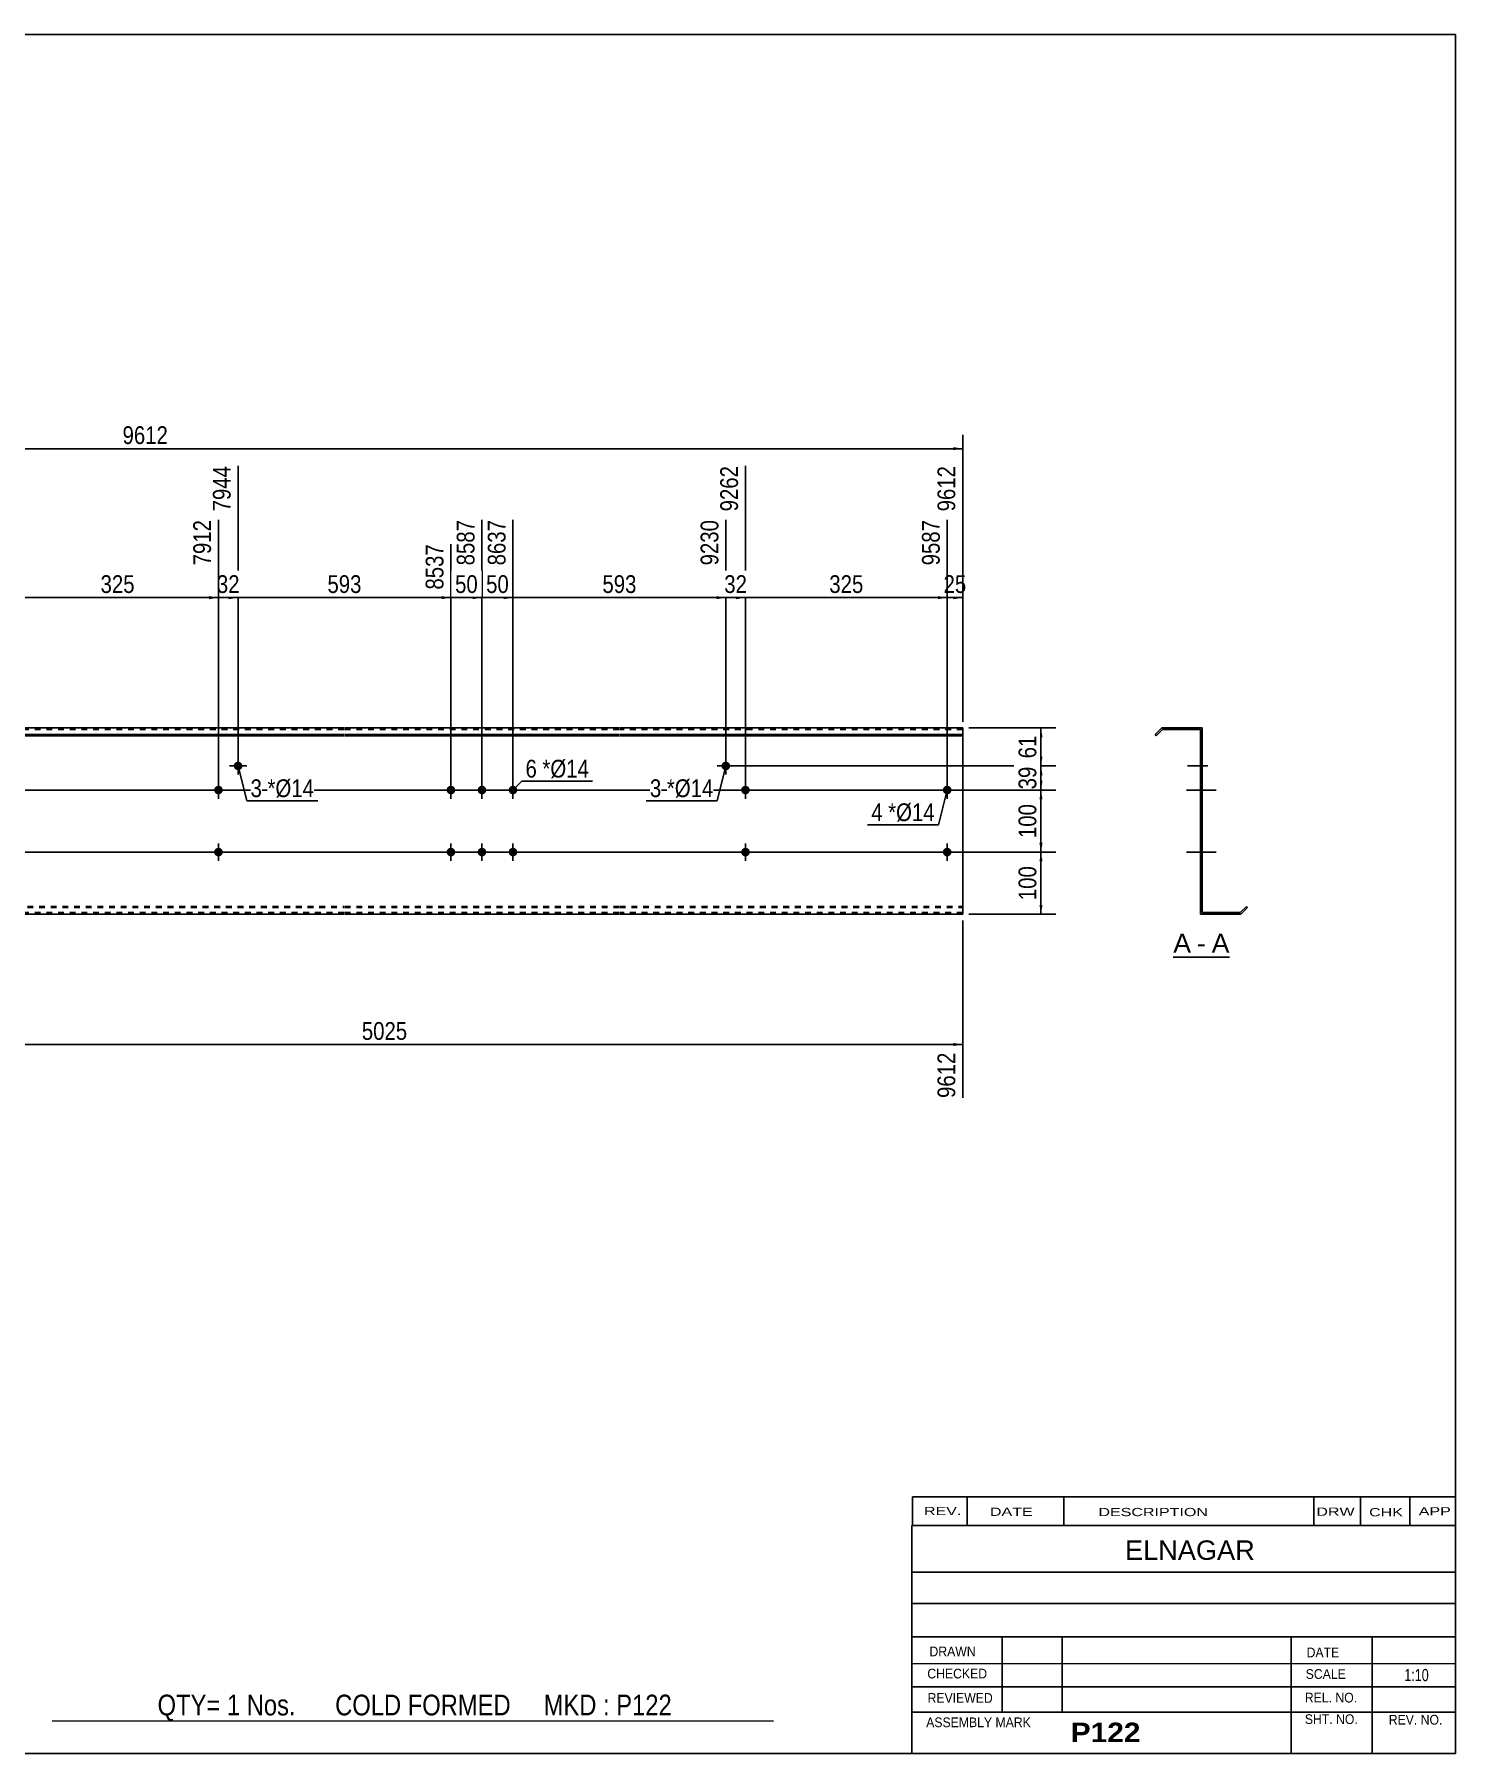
# Model space of a CAD drawing. Header units: millimetres. Extents: x -60 to 343, y -150 to 127.
# Drawn here: x 113.8 to 342.8, y -150.2 to 126.8 of the extents above; entities that cross this region are included whole.
import ezdxf

# ---------------------------------------------------------------- set-up
doc = ezdxf.new("R2010")
doc.units = ezdxf.units.MM
doc.linetypes.add('DXK_LINE_DOT1', pattern=[1.8814, 0.9407, -0.9407])
doc.styles.add('Arial', font='ARIAL.TTF', dxfattribs={"height": 0.2})
doc.styles.add('Arial Bold', font='ARIALBD.TTF', dxfattribs={"height": 0.2})
doc.styles.add('Arial Narrow', font='ARIALN.TTF', dxfattribs={"height": 0.2})

# ---------------------------------------------------------------- blocks, each defined once
blk = doc.blocks.new('Unknown-627192223-1864')
at = {"color": 5, "linetype": 'Continuous'}
for p, q in [((342.8, 126.75), (-57.2, 126.75)), ((-57.2, 126.75), (-57.2, -150.25)), ((342.8, -150.25), (342.8, 126.75)), ((-57.2, -150.25), (342.8, -150.25))]:
    blk.add_line(p, q, dxfattribs=at)
at = {"color": 174, "linetype": 'Continuous', "style": 'Arial'}
blk.add_text('Tekla structures', height=1.9102, rotation=90, dxfattribs=at).set_placement((-57.7, -149.75))
blk = doc.blocks.new('Unknown-627192223-12 - 1236')
at = {"color": 7, "linetype": 'Continuous'}
blk.add_line((297.32, -21.95), (306.35, -21.95), dxfattribs=at)
at = {"color": 0, "linetype": 'Continuous'}
blk.add_wipeout([(300.16, -21.2), (300.16, -18), (297.32, -18), (297.32, -21.2)], dxfattribs=at)
blk.add_wipeout([(302.55, -21.2), (302.55, -18), (301.12, -18), (301.12, -21.2)], dxfattribs=at)
at = {"color": 96, "linetype": 'Continuous', "style": 'Arial'}
blk.add_text('A', height=3.06, dxfattribs=at).set_placement((297.32, -21.2))
at = {"color": 0, "linetype": 'Continuous'}
blk.add_wipeout([(306.35, -21.2), (306.35, -18), (303.51, -18), (303.51, -21.2)], dxfattribs=at)
at = {"color": 96, "linetype": 'Continuous', "style": 'Arial'}
for s, p in [('A', (303.51, -21.2)), ('-', (301.12, -21.2))]:
    blk.add_text(s, height=3.06, dxfattribs=at).set_placement(p)
blk = doc.blocks.new('Part-627192223-1218 - 1203')
at = {"color": 2, "linetype": 'Continuous'}
for p, q in [((0, 15), (0, -15)), ((16, 15), (0, 15)), ((0, 13.94), (16, 13.94)), ((60.29, 15), (16.1, 15)), ((16.1, 13.94), (60.29, 13.94)), ((93.79, 15), (60.39, 15)), ((60.39, 13.94), (93.79, 13.94)), ((163.74, 15), (93.89, 15)), ((93.89, 13.94), (163.74, 13.94)), ((208.04, 15), (163.84, 15)), ((163.84, 13.94), (208.04, 13.94)), ((263.39, 15), (208.14, 15)), ((208.14, 13.94), (263.39, 13.94)), ((263.39, 13.94), (263.39, 15)), ((263.39, -15), (263.39, 13.94)), ((0, 13.76), (16, 13.76)), ((16.1, 13.76), (60.29, 13.76)), ((60.39, 13.76), (93.79, 13.76)), ((93.89, 13.76), (163.74, 13.76)), ((163.84, 13.76), (208.04, 13.76)), ((208.14, 13.76), (263.39, 13.76)), ((16, -15), (0, -15)), ((60.29, -15), (16.1, -15)), ((93.79, -15), (60.39, -15)), ((163.74, -15), (93.89, -15)), ((208.04, -15), (163.84, -15)), ((263.39, -15), (208.14, -15))]:
    blk.add_line(p, q, dxfattribs=at)
at = {"color": 7, "linetype": 'DXK_LINE_DOT1'}
for p, q in [((16, 14.75), (0, 14.75)), ((60.29, 14.75), (16.1, 14.75)), ((93.79, 14.75), (60.39, 14.75)), ((163.74, 14.75), (93.89, 14.75)), ((208.04, 14.75), (163.84, 14.75)), ((263.39, 14.75), (208.14, 14.75)), ((0, -13.76), (16, -13.76)), ((16.1, -13.76), (60.29, -13.76)), ((60.39, -13.76), (93.79, -13.76)), ((93.89, -13.76), (163.74, -13.76)), ((163.84, -13.76), (208.04, -13.76)), ((208.14, -13.76), (263.39, -13.76)), ((0, -13.94), (16, -13.94)), ((16, -14.75), (0, -14.75)), ((16.1, -13.94), (60.29, -13.94)), ((60.29, -14.75), (16.1, -14.75)), ((60.39, -13.94), (93.79, -13.94)), ((93.79, -14.75), (60.39, -14.75)), ((93.89, -13.94), (163.74, -13.94)), ((163.74, -14.75), (93.89, -14.75)), ((163.84, -13.94), (208.04, -13.94)), ((208.04, -14.75), (163.84, -14.75)), ((208.14, -13.94), (263.39, -13.94)), ((263.39, -14.75), (208.14, -14.75))]:
    blk.add_line(p, q, dxfattribs=at)
blk = doc.blocks.new('Bolt-627192223-1220 - 1203')
at = {"linetype": 'Continuous'}
for points in [[(180.24, 5, -1), (181.64, 5, -1)], [(185.24, 5, -1), (186.64, 5, -1)], [(190.24, 5, -1), (191.64, 5, -1)], [(180.24, -5, -1), (181.64, -5, -1)], [(185.24, -5, -1), (186.64, -5, -1)], [(190.24, -5, -1), (191.64, -5, -1)]]:
    blk.add_hatch(color=3, dxfattribs=at).paths.add_polyline_path(points)
at = {"color": 3, "linetype": 'Continuous'}
for p, q in [((180.94, 3.6), (180.94, 6.4)), ((185.94, 3.6), (185.94, 6.4)), ((190.94, 3.6), (190.94, 6.4)), ((179.54, 5), (182.34, 5)), ((184.54, 5), (187.34, 5)), ((189.54, 5), (192.34, 5)), ((179.54, -5), (182.34, -5)), ((180.94, -6.4), (180.94, -3.6)), ((184.54, -5), (187.34, -5)), ((185.94, -6.4), (185.94, -3.6)), ((189.54, -5), (192.34, -5)), ((190.94, -6.4), (190.94, -3.6))]:
    blk.add_line(p, q, dxfattribs=at)
blk = doc.blocks.new('Bolt-627192223-1221 - 1203')
at = {"linetype": 'Continuous'}
blk.add_hatch(color=3, dxfattribs=at).paths.add_polyline_path([(142.79, 5, -1), (144.19, 5, -1)])
at = {"color": 3, "linetype": 'Continuous'}
for p, q in [((143.49, 3.6), (143.49, 6.4)), ((142.09, 5), (144.89, 5))]:
    blk.add_line(p, q, dxfattribs=at)
blk = doc.blocks.new('Bolt-627192223-1222 - 1203')
at = {"linetype": 'Continuous'}
blk.add_hatch(color=3, dxfattribs=at).paths.add_polyline_path([(145.95, 8.88, -1), (147.35, 8.88, -1)])
at = {"color": 3, "linetype": 'Continuous'}
for p, q in [((145.25, 8.88), (148.05, 8.88)), ((146.65, 7.48), (146.65, 10.28))]:
    blk.add_line(p, q, dxfattribs=at)
blk = doc.blocks.new('Bolt-627192223-1224 - 1203')
at = {"linetype": 'Continuous'}
blk.add_hatch(color=3, dxfattribs=at).paths.add_polyline_path([(144.19, -5, -1), (142.79, -5, -1)])
at = {"color": 3, "linetype": 'Continuous'}
for p, q in [((144.89, -5), (142.09, -5)), ((143.49, -3.6), (143.49, -6.4))]:
    blk.add_line(p, q, dxfattribs=at)
blk = doc.blocks.new('Bolt-627192223-1225 - 1203')
at = {"linetype": 'Continuous'}
blk.add_hatch(color=3, dxfattribs=at).paths.add_polyline_path([(224.53, 8.88, -1), (225.93, 8.88, -1)])
at = {"color": 3, "linetype": 'Continuous'}
for p, q in [((223.83, 8.88), (226.63, 8.88)), ((225.23, 7.48), (225.23, 10.28))]:
    blk.add_line(p, q, dxfattribs=at)
blk = doc.blocks.new('Bolt-627192223-1226 - 1203')
at = {"linetype": 'Continuous'}
blk.add_hatch(color=3, dxfattribs=at).paths.add_polyline_path([(227.69, 5, -1), (229.09, 5, -1)])
at = {"color": 3, "linetype": 'Continuous'}
for p, q in [((228.39, 3.6), (228.39, 6.4)), ((226.99, 5), (229.79, 5))]:
    blk.add_line(p, q, dxfattribs=at)
blk = doc.blocks.new('Bolt-627192223-1227 - 1203')
at = {"linetype": 'Continuous'}
blk.add_hatch(color=3, dxfattribs=at).paths.add_polyline_path([(229.09, -5, -1), (227.69, -5, -1)])
at = {"color": 3, "linetype": 'Continuous'}
for p, q in [((229.79, -5), (226.99, -5)), ((228.39, -3.6), (228.39, -6.4))]:
    blk.add_line(p, q, dxfattribs=at)
blk = doc.blocks.new('Bolt-627192223-1228 - 1203')
at = {"linetype": 'Continuous'}
for points in [[(110.29, 5, -1), (111.69, 5, -1)], [(260.19, 5, -1), (261.59, 5, -1)]]:
    blk.add_hatch(color=3, dxfattribs=at).paths.add_polyline_path(points)
at = {"color": 3, "linetype": 'Continuous'}
for p, q in [((110.99, 3.6), (110.99, 6.4)), ((260.89, 3.6), (260.89, 6.4)), ((112.39, 5), (109.59, 5)), ((262.29, 5), (259.49, 5))]:
    blk.add_line(p, q, dxfattribs=at)
blk = doc.blocks.new('Bolt-627192223-1229 - 1203')
at = {"linetype": 'Continuous'}
for points in [[(110.29, -5, -1), (111.69, -5, -1)], [(260.19, -5, -1), (261.59, -5, -1)]]:
    blk.add_hatch(color=3, dxfattribs=at).paths.add_polyline_path(points)
at = {"color": 3, "linetype": 'Continuous'}
for p, q in [((112.39, -5), (109.59, -5)), ((110.99, -6.4), (110.99, -3.6)), ((262.29, -5), (259.49, -5)), ((260.89, -6.4), (260.89, -3.6))]:
    blk.add_line(p, q, dxfattribs=at)
blk = doc.blocks.new('Bolt-627192223-1240 - 1236')
at = {"linetype": 'Continuous'}
for points in [[(301.71, 5.7), (301.71, 4.3), (301.96, 4.3), (301.96, 5.7)], [(301.71, 5.7), (301.71, 4.3), (301.96, 4.3), (301.96, 5.7)], [(301.71, 5.7), (301.71, 4.3), (301.96, 4.3), (301.96, 5.7)], [(301.71, -4.3), (301.71, -5.7), (301.96, -5.7), (301.96, -4.3)], [(301.71, -4.3), (301.71, -5.7), (301.96, -5.7), (301.96, -4.3)], [(301.71, -4.3), (301.71, -5.7), (301.96, -5.7), (301.96, -4.3)]]:
    blk.add_hatch(color=3, dxfattribs=at).paths.add_polyline_path(points)
at = {"color": 3, "linetype": 'Continuous'}
for p, q in [((301.96, 5.7), (301.71, 5.7)), ((301.96, 5.7), (301.71, 5.7)), ((301.96, 5.7), (301.71, 5.7)), ((303.26, 5), (299.46, 5)), ((303.26, 5), (299.46, 5)), ((303.26, 5), (299.46, 5)), ((301.96, 4.3), (301.71, 4.3)), ((301.96, 4.3), (301.71, 4.3)), ((301.96, 4.3), (301.71, 4.3)), ((303.26, -5), (299.46, -5)), ((303.26, -5), (299.46, -5)), ((303.26, -5), (299.46, -5)), ((301.96, -4.3), (301.71, -4.3)), ((301.96, -4.3), (301.71, -4.3)), ((301.96, -4.3), (301.71, -4.3)), ((301.96, -5.7), (301.71, -5.7)), ((301.96, -5.7), (301.71, -5.7)), ((301.96, -5.7), (301.71, -5.7))]:
    blk.add_line(p, q, dxfattribs=at)
blk = doc.blocks.new('Part-627192223-1238 - 1236')
at = {"color": 2, "linetype": 'Continuous'}
for p, q in [((295.46, 15), (294.4, 13.94)), ((294.4, 13.94), (294.58, 13.76)), ((295.56, 14.75), (294.58, 13.76)), ((295.46, 15), (301.96, 15)), ((295.56, 14.75), (301.71, 14.75)), ((301.71, 14.75), (301.71, -15)), ((301.96, -14.75), (301.96, 15)), ((308.11, -14.75), (309.09, -13.76)), ((309.27, -13.94), (309.09, -13.76)), ((308.21, -15), (301.71, -15)), ((308.11, -14.75), (301.96, -14.75)), ((308.21, -15), (309.27, -13.94))]:
    blk.add_line(p, q, dxfattribs=at)
blk = doc.blocks.new('Bolt-627192223-1239 - 1236')
at = {"linetype": 'Continuous'}
for points in [[(301.71, 5.7), (301.71, 4.3), (301.96, 4.3), (301.96, 5.7)], [(301.71, 5.7), (301.71, 4.3), (301.96, 4.3), (301.96, 5.7)], [(301.71, 5.7), (301.71, 4.3), (301.96, 4.3), (301.96, 5.7)], [(301.71, -4.3), (301.71, -5.7), (301.96, -5.7), (301.96, -4.3)], [(301.71, -4.3), (301.71, -5.7), (301.96, -5.7), (301.96, -4.3)], [(301.71, -4.3), (301.71, -5.7), (301.96, -5.7), (301.96, -4.3)]]:
    blk.add_hatch(color=3, dxfattribs=at).paths.add_polyline_path(points)
at = {"color": 3, "linetype": 'Continuous'}
for p, q in [((301.96, 5.7), (301.71, 5.7)), ((301.96, 5.7), (301.71, 5.7)), ((301.96, 5.7), (301.71, 5.7)), ((303.26, 5), (299.46, 5)), ((303.26, 5), (299.46, 5)), ((303.26, 5), (299.46, 5)), ((301.96, 4.3), (301.71, 4.3)), ((301.96, 4.3), (301.71, 4.3)), ((301.96, 4.3), (301.71, 4.3)), ((303.26, -5), (299.46, -5)), ((303.26, -5), (299.46, -5)), ((303.26, -5), (299.46, -5)), ((301.96, -4.3), (301.71, -4.3)), ((301.96, -4.3), (301.71, -4.3)), ((301.96, -4.3), (301.71, -4.3)), ((301.96, -5.7), (301.71, -5.7)), ((301.96, -5.7), (301.71, -5.7)), ((301.96, -5.7), (301.71, -5.7))]:
    blk.add_line(p, q, dxfattribs=at)
blk = doc.blocks.new('Bolt-627192223-1241 - 1236')
at = {"linetype": 'Continuous'}
blk.add_hatch(color=3, dxfattribs=at).paths.add_polyline_path([(301.71, 5.7), (301.71, 4.3), (301.96, 4.3), (301.96, 5.7)])
at = {"color": 3, "linetype": 'Continuous'}
for p, q in [((301.96, 5.7), (301.71, 5.7)), ((302.89, 5), (299.59, 5)), ((301.96, 4.3), (301.71, 4.3))]:
    blk.add_line(p, q, dxfattribs=at)
blk = doc.blocks.new('Bolt-627192223-1242 - 1236')
at = {"linetype": 'Continuous'}
blk.add_hatch(color=3, dxfattribs=at).paths.add_polyline_path([(301.71, 9.58), (301.71, 8.18), (301.96, 8.18), (301.96, 9.58)])
at = {"color": 3, "linetype": 'Continuous'}
for p, q in [((302.89, 8.88), (299.59, 8.88)), ((301.96, 9.58), (301.71, 9.58)), ((301.96, 8.18), (301.71, 8.18))]:
    blk.add_line(p, q, dxfattribs=at)
blk = doc.blocks.new('Bolt-627192223-1243 - 1236')
at = {"linetype": 'Continuous'}
for points in [[(301.96, 4.3), (301.96, 5.7), (301.71, 5.7), (301.71, 4.3)], [(301.96, -5.7), (301.96, -4.3), (301.71, -4.3), (301.71, -5.7)]]:
    blk.add_hatch(color=3, dxfattribs=at).paths.add_polyline_path(points)
at = {"color": 3, "linetype": 'Continuous'}
for p, q in [((301.96, 5.7), (301.71, 5.7)), ((301.96, 5), (299.71, 5)), ((301.96, 4.3), (301.71, 4.3)), ((301.96, -5), (299.71, -5)), ((301.96, -4.3), (301.71, -4.3)), ((301.96, -5.7), (301.71, -5.7))]:
    blk.add_line(p, q, dxfattribs=at)
blk = doc.blocks.new('Bolt-627192223-1244 - 1236')
at = {"linetype": 'Continuous'}
blk.add_hatch(color=3, dxfattribs=at).paths.add_polyline_path([(301.96, -5.7), (301.96, -4.3), (301.71, -4.3), (301.71, -5.7)])
at = {"color": 3, "linetype": 'Continuous'}
for p, q in [((301.96, -4.3), (301.71, -4.3)), ((302.76, -5), (301.71, -5)), ((301.96, -5.7), (301.71, -5.7))]:
    blk.add_line(p, q, dxfattribs=at)
blk = doc.blocks.new('Bolt-627192223-1245 - 1236')
at = {"linetype": 'Continuous'}
blk.add_hatch(color=3, dxfattribs=at).paths.add_polyline_path([(301.71, 9.58), (301.71, 8.18), (301.96, 8.18), (301.96, 9.58)])
at = {"color": 3, "linetype": 'Continuous'}
for p, q in [((302.89, 8.88), (299.59, 8.88)), ((301.96, 9.58), (301.71, 9.58)), ((301.96, 8.18), (301.71, 8.18))]:
    blk.add_line(p, q, dxfattribs=at)
blk = doc.blocks.new('Bolt-627192223-1246 - 1236')
at = {"linetype": 'Continuous'}
blk.add_hatch(color=3, dxfattribs=at).paths.add_polyline_path([(301.71, 5.7), (301.71, 4.3), (301.96, 4.3), (301.96, 5.7)])
at = {"color": 3, "linetype": 'Continuous'}
for p, q in [((301.96, 5.7), (301.71, 5.7)), ((302.89, 5), (299.59, 5)), ((301.96, 4.3), (301.71, 4.3))]:
    blk.add_line(p, q, dxfattribs=at)
blk = doc.blocks.new('Bolt-627192223-1247 - 1236')
at = {"linetype": 'Continuous'}
blk.add_hatch(color=3, dxfattribs=at).paths.add_polyline_path([(301.96, -5.7), (301.96, -4.3), (301.71, -4.3), (301.71, -5.7)])
at = {"color": 3, "linetype": 'Continuous'}
for p, q in [((301.96, -4.3), (301.71, -4.3)), ((302.76, -5), (301.71, -5)), ((301.96, -5.7), (301.71, -5.7))]:
    blk.add_line(p, q, dxfattribs=at)
blk = doc.blocks.new('Bolt-627192223-1248 - 1236')
at = {"linetype": 'Continuous'}
blk.add_hatch(color=3, dxfattribs=at).paths.add_polyline_path([(301.71, 5.7), (301.71, 4.3), (301.96, 4.3), (301.96, 5.7)])
blk.add_hatch(color=3, dxfattribs=at).paths.add_polyline_path([(301.71, 5.7), (301.71, 4.3), (301.96, 4.3), (301.96, 5.7)])
at = {"color": 3, "linetype": 'Continuous'}
for p, q in [((301.71, 5.7), (301.96, 5.7)), ((301.71, 5.7), (301.96, 5.7)), ((300.91, 5), (304.21, 5)), ((300.91, 5), (304.21, 5)), ((301.71, 4.3), (301.96, 4.3)), ((301.71, 4.3), (301.96, 4.3))]:
    blk.add_line(p, q, dxfattribs=at)
blk = doc.blocks.new('Bolt-627192223-1249 - 1236')
at = {"linetype": 'Continuous'}
blk.add_hatch(color=3, dxfattribs=at).paths.add_polyline_path([(301.71, -4.3), (301.71, -5.7), (301.96, -5.7), (301.96, -4.3)])
blk.add_hatch(color=3, dxfattribs=at).paths.add_polyline_path([(301.71, -4.3), (301.71, -5.7), (301.96, -5.7), (301.96, -4.3)])
at = {"color": 3, "linetype": 'Continuous'}
for p, q in [((300.91, -5), (304.21, -5)), ((300.91, -5), (304.21, -5)), ((301.71, -4.3), (301.96, -4.3)), ((301.71, -4.3), (301.96, -4.3)), ((301.71, -5.7), (301.96, -5.7)), ((301.71, -5.7), (301.96, -5.7))]:
    blk.add_line(p, q, dxfattribs=at)
blk = doc.blocks.new('StraightDimension-627192223-1269 - 1203')
at = {"linetype": 'Continuous'}
blk.add_hatch(color=7, dxfattribs=at).paths.add_polyline_path([(179.44, 36.25), (180.94, 36), (179.44, 35.75)])
at = {"color": 7, "linetype": 'Continuous'}
for p, q in [((146.65, 9.88), (146.65, 57.21)), ((180.94, 6), (180.94, 44.61)), ((146.65, 36), (180.94, 36))]:
    blk.add_line(p, q, dxfattribs=at)
at = {"color": 0, "linetype": 'Continuous'}
blk.add_wipeout([(180.34, 45.21), (176.14, 45.21), (176.14, 36.7), (180.34, 36.7)], dxfattribs=at)
at = {"color": 0}
blk.add_wipeout([(167.14, 36.15), (167.14, 40.35), (160.45, 40.35), (160.45, 36.15)], dxfattribs=at)
at = {"color": 3, "linetype": 'Continuous', "style": 'Arial Narrow'}
blk.add_text('8537', height=2.863, rotation=90.0002, dxfattribs=at).set_placement((179.74, 37.3))
at = {"color": 3, "style": 'Arial Narrow'}
blk.add_text('593', height=2.863, dxfattribs=at).set_placement((161.05, 36.75))
blk = doc.blocks.new('StraightDimension-627192223-1332 - 1203')
at = {"linetype": 'Continuous'}
for points in [[(275.75, 13.5), (276, 15), (276.25, 13.5)], [(276.25, 10.38), (276, 8.88), (275.75, 10.38)]]:
    blk.add_hatch(color=7, dxfattribs=at).paths.add_polyline_path(points)
at = {"color": 7, "linetype": 'Continuous'}
for p, q in [((264.39, 15), (278.4, 15)), ((276, 8.88), (276, 15)), ((226.23, 8.88), (278.4, 8.88))]:
    blk.add_line(p, q, dxfattribs=at)
at = {"color": 0}
blk.add_wipeout([(275.85, 14.37), (271.65, 14.37), (271.65, 9.51), (275.85, 9.51)], dxfattribs=at)
at = {"color": 3, "style": 'Arial Narrow'}
blk.add_text('61', height=2.863, rotation=90.0002, dxfattribs=at).set_placement((275.25, 10.11))
blk = doc.blocks.new('StraightDimension-627192223-1267 - 1203')
at = {"linetype": 'Continuous'}
blk.add_hatch(color=7, dxfattribs=at).paths.add_polyline_path([(189.44, 36.25), (190.94, 36), (189.44, 35.75)])
at = {"color": 7, "linetype": 'Continuous'}
for p, q in [((185.94, 6), (185.94, 48.51)), ((190.94, 6), (190.94, 48.51)), ((185.94, 36), (190.94, 36))]:
    blk.add_line(p, q, dxfattribs=at)
at = {"color": 0}
blk.add_wipeout([(190.87, 36.15), (190.87, 40.35), (186.01, 40.35), (186.01, 36.15)], dxfattribs=at)
at = {"color": 0, "linetype": 'Continuous'}
blk.add_wipeout([(190.34, 49.11), (186.14, 49.11), (186.14, 40.6), (190.34, 40.6)], dxfattribs=at)
at = {"color": 3, "linetype": 'Continuous', "style": 'Arial Narrow'}
blk.add_text('8637', height=2.863, rotation=90.0002, dxfattribs=at).set_placement((189.74, 41.2))
at = {"color": 3, "style": 'Arial Narrow'}
blk.add_text('50', height=2.863, dxfattribs=at).set_placement((186.61, 36.75))
blk = doc.blocks.new('StraightDimension-627192223-1335 - 1203')
at = {"linetype": 'Continuous'}
for points in [[(275.75, -6.5), (276, -5), (276.25, -6.5)], [(276.25, -13.5), (276, -15), (275.75, -13.5)]]:
    blk.add_hatch(color=7, dxfattribs=at).paths.add_polyline_path(points)
at = {"color": 7, "linetype": 'Continuous'}
for p, q in [((44.2, -5), (278.4, -5)), ((276, -15), (276, -5)), ((264.39, -15), (278.4, -15))]:
    blk.add_line(p, q, dxfattribs=at)
at = {"color": 0}
blk.add_wipeout([(275.85, -6.66), (271.65, -6.66), (271.65, -13.34), (275.85, -13.34)], dxfattribs=at)
at = {"color": 3, "style": 'Arial Narrow'}
blk.add_text('100', height=2.863, rotation=90.0002, dxfattribs=at).set_placement((275.25, -12.74))
blk = doc.blocks.new('StraightDimension-627192223-1266 - 1203')
at = {"linetype": 'Continuous'}
blk.add_hatch(color=7, dxfattribs=at).paths.add_polyline_path([(223.73, 36.25), (225.23, 36), (223.73, 35.75)])
at = {"color": 7, "linetype": 'Continuous'}
for p, q in [((190.94, 6), (190.94, 48.51)), ((225.23, 9.88), (225.23, 48.51)), ((190.94, 36), (225.23, 36))]:
    blk.add_line(p, q, dxfattribs=at)
at = {"color": 0, "linetype": 'Continuous'}
blk.add_wipeout([(224.63, 49.11), (220.43, 49.11), (220.43, 40.6), (224.63, 40.6)], dxfattribs=at)
at = {"color": 0}
blk.add_wipeout([(211.43, 36.15), (211.43, 40.35), (204.75, 40.35), (204.75, 36.15)], dxfattribs=at)
at = {"color": 3, "linetype": 'Continuous', "style": 'Arial Narrow'}
blk.add_text('9230', height=2.863, rotation=90.0002, dxfattribs=at).set_placement((224.03, 41.2))
at = {"color": 3, "style": 'Arial Narrow'}
blk.add_text('593', height=2.863, dxfattribs=at).set_placement((205.35, 36.75))
blk = doc.blocks.new('StraightDimension-627192223-1312 - 1203')
at = {"linetype": 'Continuous'}
blk.add_hatch(color=7, dxfattribs=at).paths.add_polyline_path([(261.89, -35.75), (263.39, -36), (261.89, -36.25)])
at = {"color": 7, "linetype": 'Continuous'}
for p, q in [((77.09, -6), (77.09, -44.61)), ((263.39, -16), (263.39, -44.61)), ((77.09, -36), (263.39, -36))]:
    blk.add_line(p, q, dxfattribs=at)
at = {"color": 0}
blk.add_wipeout([(174.5, -35.85), (174.5, -31.65), (165.99, -31.65), (165.99, -35.85)], dxfattribs=at)
at = {"color": 0, "linetype": 'Continuous'}
blk.add_wipeout([(262.79, -36.7), (258.59, -36.7), (258.59, -45.21), (262.79, -45.21)], dxfattribs=at)
at = {"color": 3, "style": 'Arial Narrow'}
blk.add_text('5025', height=2.863, dxfattribs=at).set_placement((166.59, -35.25))
at = {"color": 3, "linetype": 'Continuous', "style": 'Arial Narrow'}
blk.add_text('9612', height=2.863, rotation=90.0002, dxfattribs=at).set_placement((262.19, -44.61))
blk = doc.blocks.new('StraightDimension-627192223-1263 - 1203')
at = {"linetype": 'Continuous'}
blk.add_hatch(color=7, dxfattribs=at).paths.add_polyline_path([(261.89, 36.25), (263.39, 36), (261.89, 35.75)])
at = {"color": 7, "linetype": 'Continuous'}
for p, q in [((263.39, 16), (263.39, 57.21)), ((260.89, 6), (260.89, 48.51)), ((260.89, 36), (263.39, 36))]:
    blk.add_line(p, q, dxfattribs=at)
at = {"color": 0, "linetype": 'Continuous'}
blk.add_wipeout([(262.79, 57.81), (258.59, 57.81), (258.59, 49.3), (262.79, 49.3)], dxfattribs=at)
at = {"color": 0}
blk.add_wipeout([(264.57, 36.15), (264.57, 40.35), (259.71, 40.35), (259.71, 36.15)], dxfattribs=at)
at = {"color": 3, "linetype": 'Continuous', "style": 'Arial Narrow'}
blk.add_text('9612', height=2.863, rotation=90.0002, dxfattribs=at).set_placement((262.19, 49.9))
at = {"color": 3, "style": 'Arial Narrow'}
blk.add_text('25', height=2.863, dxfattribs=at).set_placement((260.31, 36.75))
blk = doc.blocks.new('StraightDimension-627192223-1264 - 1203')
at = {"linetype": 'Continuous'}
blk.add_hatch(color=7, dxfattribs=at).paths.add_polyline_path([(259.39, 36.25), (260.89, 36), (259.39, 35.75)])
at = {"color": 7, "linetype": 'Continuous'}
for p, q in [((228.39, 6), (228.39, 57.21)), ((260.89, 6), (260.89, 48.51)), ((228.39, 36), (260.89, 36))]:
    blk.add_line(p, q, dxfattribs=at)
at = {"color": 0, "linetype": 'Continuous'}
blk.add_wipeout([(260.29, 49.11), (256.09, 49.11), (256.09, 40.6), (260.29, 40.6)], dxfattribs=at)
at = {"color": 0}
blk.add_wipeout([(247.98, 36.15), (247.98, 40.35), (241.3, 40.35), (241.3, 36.15)], dxfattribs=at)
at = {"color": 3, "linetype": 'Continuous', "style": 'Arial Narrow'}
blk.add_text('9587', height=2.863, rotation=90.0002, dxfattribs=at).set_placement((259.69, 41.2))
at = {"color": 3, "style": 'Arial Narrow'}
blk.add_text('325', height=2.863, dxfattribs=at).set_placement((241.9, 36.75))
blk = doc.blocks.new('StraightDimension-627192223-1265 - 1203')
at = {"linetype": 'Continuous'}
blk.add_hatch(color=7, dxfattribs=at).paths.add_polyline_path([(226.89, 36.25), (228.39, 36), (226.89, 35.75)])
at = {"color": 7, "linetype": 'Continuous'}
for p, q in [((228.39, 6), (228.39, 57.21)), ((225.23, 9.88), (225.23, 48.51)), ((225.23, 36), (228.39, 36))]:
    blk.add_line(p, q, dxfattribs=at)
at = {"color": 0, "linetype": 'Continuous'}
blk.add_wipeout([(227.79, 57.81), (223.59, 57.81), (223.59, 49.3), (227.79, 49.3)], dxfattribs=at)
at = {"color": 0}
blk.add_wipeout([(229.24, 36.15), (229.24, 40.35), (224.38, 40.35), (224.38, 36.15)], dxfattribs=at)
at = {"color": 3, "linetype": 'Continuous', "style": 'Arial Narrow'}
blk.add_text('9262', height=2.863, rotation=90.0002, dxfattribs=at).set_placement((227.19, 49.9))
at = {"color": 3, "style": 'Arial Narrow'}
blk.add_text('32', height=2.863, dxfattribs=at).set_placement((224.98, 36.75))
blk = doc.blocks.new('StraightDimension-627192223-1268 - 1203')
at = {"linetype": 'Continuous'}
blk.add_hatch(color=7, dxfattribs=at).paths.add_polyline_path([(184.44, 36.25), (185.94, 36), (184.44, 35.75)])
at = {"color": 7, "linetype": 'Continuous'}
for p, q in [((185.94, 6), (185.94, 48.51)), ((180.94, 6), (180.94, 44.61)), ((180.94, 36), (185.94, 36))]:
    blk.add_line(p, q, dxfattribs=at)
at = {"color": 0}
blk.add_wipeout([(185.87, 36.15), (185.87, 40.35), (181.01, 40.35), (181.01, 36.15)], dxfattribs=at)
at = {"color": 0, "linetype": 'Continuous'}
blk.add_wipeout([(185.34, 49.11), (181.14, 49.11), (181.14, 40.6), (185.34, 40.6)], dxfattribs=at)
at = {"color": 3, "linetype": 'Continuous', "style": 'Arial Narrow'}
blk.add_text('8587', height=2.863, rotation=90.0002, dxfattribs=at).set_placement((184.74, 41.2))
at = {"color": 3, "style": 'Arial Narrow'}
blk.add_text('50', height=2.863, dxfattribs=at).set_placement((181.61, 36.75))
blk = doc.blocks.new('StraightDimension-627192223-1270 - 1203')
at = {"linetype": 'Continuous'}
blk.add_hatch(color=7, dxfattribs=at).paths.add_polyline_path([(145.15, 36.25), (146.65, 36), (145.15, 35.75)])
at = {"color": 7, "linetype": 'Continuous'}
for p, q in [((146.65, 9.88), (146.65, 57.21)), ((143.49, 6), (143.49, 48.51)), ((143.49, 36), (146.65, 36))]:
    blk.add_line(p, q, dxfattribs=at)
at = {"color": 0, "linetype": 'Continuous'}
blk.add_wipeout([(146.05, 57.81), (141.85, 57.81), (141.85, 49.3), (146.05, 49.3)], dxfattribs=at)
at = {"color": 0}
blk.add_wipeout([(147.5, 36.15), (147.5, 40.35), (142.64, 40.35), (142.64, 36.15)], dxfattribs=at)
at = {"color": 3, "linetype": 'Continuous', "style": 'Arial Narrow'}
blk.add_text('7944', height=2.863, rotation=90.0002, dxfattribs=at).set_placement((145.45, 49.9))
at = {"color": 3, "style": 'Arial Narrow'}
blk.add_text('32', height=2.863, dxfattribs=at).set_placement((143.24, 36.75))
blk = doc.blocks.new('StraightDimension-627192223-1271 - 1203')
at = {"linetype": 'Continuous'}
blk.add_hatch(color=7, dxfattribs=at).paths.add_polyline_path([(141.99, 36.25), (143.49, 36), (141.99, 35.75)])
at = {"color": 7, "linetype": 'Continuous'}
for p, q in [((143.49, 6), (143.49, 48.51)), ((110.99, 6), (110.99, 44.61)), ((110.99, 36), (143.49, 36))]:
    blk.add_line(p, q, dxfattribs=at)
at = {"color": 0, "linetype": 'Continuous'}
blk.add_wipeout([(142.89, 49.11), (138.69, 49.11), (138.69, 40.6), (142.89, 40.6)], dxfattribs=at)
at = {"color": 0}
blk.add_wipeout([(130.58, 36.15), (130.58, 40.35), (123.9, 40.35), (123.9, 36.15)], dxfattribs=at)
at = {"color": 3, "linetype": 'Continuous', "style": 'Arial Narrow'}
blk.add_text('7912', height=2.863, rotation=90.0002, dxfattribs=at).set_placement((142.29, 41.2))
at = {"color": 3, "style": 'Arial Narrow'}
blk.add_text('325', height=2.863, dxfattribs=at).set_placement((124.5, 36.75))
blk = doc.blocks.new('StraightDimension-627192223-1333 - 1203')
at = {"linetype": 'Continuous'}
for points in [[(275.75, 7.38), (276, 8.88), (276.25, 7.38)], [(276.25, 6.5), (276, 5), (275.75, 6.5)]]:
    blk.add_hatch(color=7, dxfattribs=at).paths.add_polyline_path(points)
at = {"color": 7, "linetype": 'Continuous'}
for p, q in [((226.23, 8.88), (278.4, 8.88)), ((276, 5), (276, 8.88)), ((44.2, 5), (278.4, 5))]:
    blk.add_line(p, q, dxfattribs=at)
at = {"color": 0}
blk.add_wipeout([(275.85, 9.37), (271.65, 9.37), (271.65, 4.51), (275.85, 4.51)], dxfattribs=at)
at = {"color": 3, "style": 'Arial Narrow'}
blk.add_text('39', height=2.863, rotation=90.0002, dxfattribs=at).set_placement((275.25, 5.11))
blk = doc.blocks.new('StraightDimension-627192223-1334 - 1203')
at = {"linetype": 'Continuous'}
for points in [[(275.75, 3.5), (276, 5), (276.25, 3.5)], [(276.25, -3.5), (276, -5), (275.75, -3.5)]]:
    blk.add_hatch(color=7, dxfattribs=at).paths.add_polyline_path(points)
at = {"color": 7, "linetype": 'Continuous'}
for p, q in [((44.2, 5), (278.4, 5)), ((276, -5), (276, 5)), ((44.2, -5), (278.4, -5))]:
    blk.add_line(p, q, dxfattribs=at)
at = {"color": 0}
blk.add_wipeout([(275.85, 3.34), (271.65, 3.34), (271.65, -3.34), (275.85, -3.34)], dxfattribs=at)
at = {"color": 3, "style": 'Arial Narrow'}
blk.add_text('100', height=2.863, rotation=90.0002, dxfattribs=at).set_placement((275.25, -2.74))
blk = doc.blocks.new('StraightDimension-627192223-1368 - 1203')
at = {"linetype": 'Continuous'}
for points in [[(1.5, 59.75), (0, 60), (1.5, 60.25)], [(261.89, 60.25), (263.39, 60), (261.89, 59.75)]]:
    blk.add_hatch(color=7, dxfattribs=at).paths.add_polyline_path(points)
at = {"color": 7, "linetype": 'Continuous'}
for p, q in [((0, 16), (0, 62.25)), ((263.39, 16), (263.39, 62.25)), ((0, 60), (263.39, 60))]:
    blk.add_line(p, q, dxfattribs=at)
at = {"color": 0}
blk.add_wipeout([(135.95, 60.15), (135.95, 64.35), (127.44, 64.35), (127.44, 60.15)], dxfattribs=at)
at = {"color": 3, "style": 'Arial Narrow'}
blk.add_text('9612', height=2.863, dxfattribs=at).set_placement((128.04, 60.75))
blk = doc.blocks.new('CBS_CALLOFF-627192223-1912')
at = {"color": 7, "linetype": 'Continuous'}
blk.add_line((116.68, -144.98), (232.91, -145), dxfattribs=at)
at = {"color": 3, "linetype": 'Continuous', "style": 'Arial Narrow'}
blk.add_text('QTY= 1 Nos.      COLD FORMED     MKD : P122', height=3.3405, dxfattribs=at).set_placement((133.68, -144.09))
blk = doc.blocks.new('CBS_NAME_BLOG-627192223-1913')
at = {"color": 7, "linetype": 'Continuous'}
for p, q in [((255.21, -113.5), (342.73, -113.5)), ((255.21, -150.21), (255.21, -113.5)), ((255.21, -121.04), (342.73, -121.04)), ((255.28, -126.09), (342.8, -126.09)), ((255.21, -131.46), (342.73, -131.46)), ((269.73, -143.57), (269.73, -131.47)), ((279.42, -143.54), (279.42, -131.47)), ((316.33, -150.21), (316.33, -131.48)), ((329.38, -150.21), (329.38, -131.47)), ((255.22, -135.76), (342.8, -135.74)), ((255.21, -139.51), (342.73, -139.51)), ((255.21, -143.55), (342.73, -143.55)), ((255.21, -150.25), (342.8, -150.25))]:
    blk.add_line(p, q, dxfattribs=at)
at = {"color": 3, "linetype": 'Continuous', "style": 'Arial'}
blk.add_text('ELNAGAR', height=3.133, dxfattribs=at).set_placement((289.53, -119.03))
at = {"color": 3, "linetype": 'Continuous'}
for s, height, style, width, p in [('DRAWN', 1.566, 'Arial', 0.9, (258.04, -134.57)), ('DATE', 1.566, 'Arial', 0.9, (318.8, -134.73)), ('CHECKED', 1.566, 'Arial', 0.9, (257.69, -138.14)), ('SCALE', 1.566, 'Arial', 0.9, (318.65, -138.21)), ('1:10', 1.957, 'Arial Narrow', 0.9, (334.54, -138.57)), ('REVIEWED', 1.566, 'Arial', 0.9, (257.73, -142.06)), ('REL. NO.', 1.566, 'Arial', 0.9, (318.51, -142.01)), ('SHT. NO.', 1.566, 'Arial', 0.9, (318.51, -145.48)), ('REV. NO.', 1.566, 'Arial', 0.9, (332.03, -145.57)), ('ASSEMBLY MARK', 1.5663, 'Arial', 0.9, (257.51, -145.99)), ('P122', 3.131, 'Arial Bold', 1.1, (280.79, -148.39))]:
    blk.add_text(s, height=height, dxfattribs=dict(at, style=style, width=width)).set_placement(p)
blk = doc.blocks.new('CBS_REVISION-627192223-1914')
at = {"color": 7, "linetype": 'Continuous'}
for p, q in [((255.29, -108.87), (342.79, -108.87)), ((255.29, -108.87), (255.29, -113.5)), ((264.09, -108.87), (264.09, -113.5)), ((279.68, -108.87), (279.68, -113.44)), ((319.94, -108.87), (319.94, -113.5)), ((327.48, -108.87), (327.48, -113.5)), ((335.43, -108.87), (335.43, -113.5)), ((255.29, -113.5), (342.79, -113.5))]:
    blk.add_line(p, q, dxfattribs=at)
at = {"color": 7, "style": 'Arial Narrow', "width": 1.7}
for s, height, p in [('REV.', 1.326, (257.15, -111.82)), ('DATE', 1.326, (267.78, -111.94)), ('DESCRIPTION', 1.3257, (285.26, -111.99)), ('DRW', 1.326, (320.37, -111.93)), ('CHK', 1.326, (328.86, -112.02)), ('APP', 1.326, (336.86, -111.87))]:
    blk.add_text(s, height=height, dxfattribs=at).set_placement(p)
blk = doc.blocks.new('Mark-627192223-1400 - 1203')
at = {"color": 0}
blk.add_wipeout([(194.78, 7.01), (194.78, 10.01), (192.96, 10.01), (192.96, 7.01)], dxfattribs=at)
blk.add_wipeout([(194.78, 7.01), (194.78, 10.01), (192.96, 10.01), (192.96, 7.01)], dxfattribs=at)
at = {"color": 7, "linetype": 'Continuous'}
blk.add_line((190.94, 5), (192.36, 6.41), dxfattribs=at)
at = {"color": 0}
blk.add_wipeout([(196.96, 7.01), (196.96, 10.01), (195.68, 10.01), (195.68, 7.01)], dxfattribs=at)
blk.add_wipeout([(196.96, 7.01), (196.96, 10.01), (195.68, 10.01), (195.68, 7.01)], dxfattribs=at)
at = {"color": 3, "style": 'Arial Narrow'}
blk.add_text('6', height=2.86, dxfattribs=at).set_placement((192.96, 7.01))
at = {"color": 0}
blk.add_wipeout([(203.17, 7.01), (203.17, 10.01), (196.96, 10.01), (196.96, 7.01)], dxfattribs=at)
blk.add_wipeout([(203.17, 7.01), (203.17, 10.01), (196.96, 10.01), (196.96, 7.01)], dxfattribs=at)
at = {"color": 7, "linetype": 'Continuous'}
blk.add_line((192.36, 6.41), (203.77, 6.41), dxfattribs=at)
at = {"color": 3, "style": 'Arial Narrow'}
for s, height, p in [('*', 2.86, (195.68, 7.01)), ('Ø14', 2.863, (196.96, 7.01))]:
    blk.add_text(s, height=height, dxfattribs=at).set_placement(p)
blk = doc.blocks.new('MarkSet-627192223-1383 - 1203')
at = {"color": 0}
blk.add_wipeout([(150.49, 3.86), (150.49, 6.86), (148.66, 6.86), (148.66, 3.86)], dxfattribs=at)
blk.add_wipeout([(150.49, 3.86), (150.49, 6.86), (148.66, 6.86), (148.66, 3.86)], dxfattribs=at)
at = {"color": 7, "linetype": 'Continuous'}
blk.add_line((146.65, 8.88), (148.06, 3.26), dxfattribs=at)
at = {"color": 0}
blk.add_wipeout([(152.67, 3.86), (152.67, 6.86), (151.39, 6.86), (151.39, 3.86)], dxfattribs=at)
blk.add_wipeout([(152.67, 3.86), (152.67, 6.86), (151.39, 6.86), (151.39, 3.86)], dxfattribs=at)
at = {"color": 3, "style": 'Arial Narrow'}
blk.add_text('3', height=2.86, dxfattribs=at).set_placement((148.66, 3.86))
at = {"color": 0}
blk.add_wipeout([(158.88, 3.86), (158.88, 6.86), (152.67, 6.86), (152.67, 3.86)], dxfattribs=at)
blk.add_wipeout([(158.88, 3.86), (158.88, 6.86), (152.67, 6.86), (152.67, 3.86)], dxfattribs=at)
at = {"color": 7, "linetype": 'Continuous'}
blk.add_line((148.06, 3.26), (159.48, 3.26), dxfattribs=at)
at = {"color": 3, "style": 'Arial Narrow'}
for s, height, p in [('*', 2.86, (151.39, 3.86)), ('Ø14', 2.863, (152.67, 3.86))]:
    blk.add_text(s, height=height, dxfattribs=at).set_placement(p)
blk = doc.blocks.new('MarkSet-627192223-1390 - 1203')
at = {"color": 0}
blk.add_wipeout([(214.83, 3.86), (214.83, 6.86), (213, 6.86), (213, 3.86)], dxfattribs=at)
blk.add_wipeout([(214.83, 3.86), (214.83, 6.86), (213, 6.86), (213, 3.86)], dxfattribs=at)
blk.add_wipeout([(217.01, 3.86), (217.01, 6.86), (215.73, 6.86), (215.73, 3.86)], dxfattribs=at)
blk.add_wipeout([(217.01, 3.86), (217.01, 6.86), (215.73, 6.86), (215.73, 3.86)], dxfattribs=at)
at = {"color": 3, "style": 'Arial Narrow'}
blk.add_text('3', height=2.86, dxfattribs=at).set_placement((213, 3.86))
at = {"color": 0}
blk.add_wipeout([(223.22, 3.86), (223.22, 6.86), (217.01, 6.86), (217.01, 3.86)], dxfattribs=at)
blk.add_wipeout([(223.22, 3.86), (223.22, 6.86), (217.01, 6.86), (217.01, 3.86)], dxfattribs=at)
at = {"color": 7, "linetype": 'Continuous'}
for p in [(225.23, 8.88), (212.4, 3.26)]:
    blk.add_line(p, (223.82, 3.26), dxfattribs=at)
at = {"color": 3, "style": 'Arial Narrow'}
for s, height, p in [('*', 2.86, (215.73, 3.86)), ('Ø14', 2.863, (217.01, 3.86))]:
    blk.add_text(s, height=height, dxfattribs=at).set_placement(p)
blk = doc.blocks.new('MarkSet-627192223-1396 - 1203')
at = {"color": 0}
blk.add_wipeout([(250.49, -0.01), (250.49, 2.99), (248.66, 2.99), (248.66, -0.01)], dxfattribs=at)
blk.add_wipeout([(250.49, -0.01), (250.49, 2.99), (248.66, 2.99), (248.66, -0.01)], dxfattribs=at)
blk.add_wipeout([(252.66, -0.01), (252.66, 2.99), (251.39, 2.99), (251.39, -0.01)], dxfattribs=at)
blk.add_wipeout([(252.66, -0.01), (252.66, 2.99), (251.39, 2.99), (251.39, -0.01)], dxfattribs=at)
at = {"color": 3, "style": 'Arial Narrow'}
blk.add_text('4', height=2.86, dxfattribs=at).set_placement((248.66, -0.01))
at = {"color": 0}
blk.add_wipeout([(258.88, -0.01), (258.88, 2.99), (252.66, 2.99), (252.66, -0.01)], dxfattribs=at)
blk.add_wipeout([(258.88, -0.01), (258.88, 2.99), (252.66, 2.99), (252.66, -0.01)], dxfattribs=at)
at = {"color": 7, "linetype": 'Continuous'}
for p in [(260.89, 5), (248.06, -0.61)]:
    blk.add_line(p, (259.48, -0.61), dxfattribs=at)
at = {"color": 3, "style": 'Arial Narrow'}
for s, height, p in [('*', 2.86, (251.39, -0.01)), ('Ø14', 2.863, (252.66, -0.01))]:
    blk.add_text(s, height=height, dxfattribs=at).set_placement(p)

msp = doc.modelspace()

# ---------------------------------------------------------------- block references
for name in ['Unknown-627192223-1864', 'Part-627192223-1218 - 1203', 'Part-627192223-1238 - 1236', 'Bolt-627192223-1222 - 1203', 'Bolt-627192223-1225 - 1203', 'Bolt-627192223-1242 - 1236', 'Bolt-627192223-1245 - 1236', 'Bolt-627192223-1228 - 1203', 'Bolt-627192223-1221 - 1203', 'Bolt-627192223-1220 - 1203', 'Bolt-627192223-1226 - 1203', 'Bolt-627192223-1240 - 1236', 'Bolt-627192223-1239 - 1236', 'Bolt-627192223-1241 - 1236', 'Bolt-627192223-1246 - 1236', 'Bolt-627192223-1243 - 1236', 'Bolt-627192223-1248 - 1236', 'Bolt-627192223-1229 - 1203', 'Bolt-627192223-1224 - 1203', 'Bolt-627192223-1227 - 1203', 'Bolt-627192223-1249 - 1236', 'Bolt-627192223-1244 - 1236', 'Bolt-627192223-1247 - 1236', 'CBS_REVISION-627192223-1914', 'CBS_NAME_BLOG-627192223-1913', 'CBS_CALLOFF-627192223-1912']:
    msp.add_blockref(name, (0, 0))

# ---------------------------------------------------------------- next in the draw order: block references
for name in ['StraightDimension-627192223-1269 - 1203', 'StraightDimension-627192223-1267 - 1203', 'StraightDimension-627192223-1332 - 1203', 'StraightDimension-627192223-1335 - 1203', 'Unknown-627192223-12 - 1236']:
    msp.add_blockref(name, (0, 0))

# ---------------------------------------------------------------- next in the draw order: block references
for name in ['StraightDimension-627192223-1270 - 1203', 'StraightDimension-627192223-1263 - 1203', 'StraightDimension-627192223-1268 - 1203', 'StraightDimension-627192223-1266 - 1203', 'StraightDimension-627192223-1312 - 1203']:
    msp.add_blockref(name, (0, 0))

# ---------------------------------------------------------------- next in the draw order: block references
for name in ['StraightDimension-627192223-1264 - 1203', 'StraightDimension-627192223-1271 - 1203']:
    msp.add_blockref(name, (0, 0))

# ---------------------------------------------------------------- next in the draw order: block references
msp.add_blockref('StraightDimension-627192223-1265 - 1203', (0, 0))

# ---------------------------------------------------------------- next in the draw order: block references
for name in ['StraightDimension-627192223-1368 - 1203', 'StraightDimension-627192223-1333 - 1203']:
    msp.add_blockref(name, (0, 0))

# ---------------------------------------------------------------- next in the draw order: block references
msp.add_blockref('StraightDimension-627192223-1334 - 1203', (0, 0))

# ---------------------------------------------------------------- next in the draw order: block references
for name in ['MarkSet-627192223-1383 - 1203', 'Mark-627192223-1400 - 1203', 'MarkSet-627192223-1390 - 1203', 'MarkSet-627192223-1396 - 1203']:
    msp.add_blockref(name, (0, 0))

doc.saveas('drawing.dxf')
